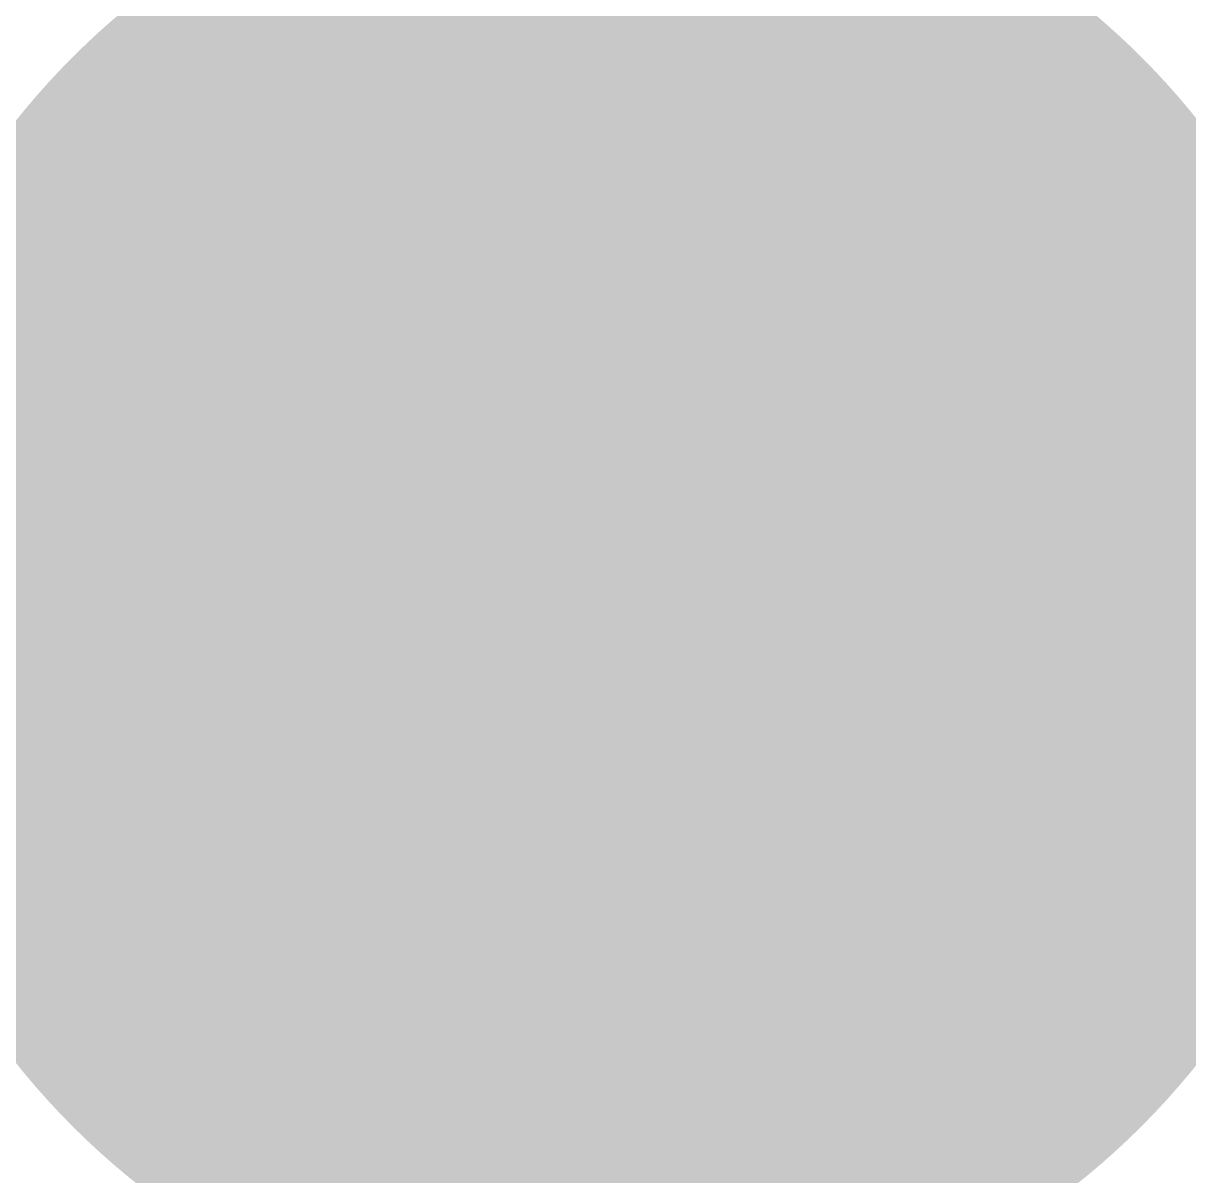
# Model space of a CAD drawing. Header units: inches. Extents: x 22 to 371, y 55 to 284.
# Drawn here: x 72.599 to 73.218, y 147.631 to 148.243 of the extents above; entities that cross this region are included whole.
import ezdxf

# ---------------------------------------------------------------- set-up
doc = ezdxf.new("R2010")
doc.units = ezdxf.units.IN
for name, color, linetype in [('Bottom Layer', 5, 'Continuous'), ('Bottom Solder', 6, 'Continuous'), ('Drill Drawing', 1, 'Continuous'), ('Layer 1', 16, 'Continuous'), ('Layer 2', 76, 'Continuous'), ('Top Layer', 1, 'Continuous'), ('Top Solder', 216, 'Continuous'), ('Via Holes', 16, 'Continuous')]:
    doc.layers.add(name, color=color, linetype=linetype)

msp = doc.modelspace()

# ---------------------------------------------------------------- hatches: boundary and pattern name
at = {"layer": 'Bottom Layer'}
h = msp.add_hatch(color=5, dxfattribs=at)
edge = h.paths.add_edge_path()
edge.add_arc((72.90882, 147.94085), 0.3, 0, 360)
at = {"layer": 'Bottom Solder'}
h = msp.add_hatch(color=6, dxfattribs=at)
edge = h.paths.add_edge_path()
edge.add_arc((72.90882, 147.94085), 0.4016, 0, 360)
at = {"layer": 'Layer 1'}
h = msp.add_hatch(color=16, dxfattribs=at)
edge = h.paths.add_edge_path()
edge.add_arc((72.90882, 147.94085), 0.3, 0, 360)
at = {"layer": 'Layer 2'}
h = msp.add_hatch(color=76, dxfattribs=at)
edge = h.paths.add_edge_path()
edge.add_arc((72.90882, 147.94085), 0.3, 0, 360)
at = {"layer": 'Top Layer'}
h = msp.add_hatch(color=1, dxfattribs=at)
edge = h.paths.add_edge_path()
edge.add_arc((72.90882, 147.94085), 0.3, 0, 360)
at = {"layer": 'Top Solder'}
h = msp.add_hatch(color=216, dxfattribs=at)
edge = h.paths.add_edge_path()
edge.add_arc((72.90882, 147.94085), 0.4016, 0, 360)
at = {"layer": 'Via Holes'}
h = msp.add_hatch(color=7, dxfattribs=at)
edge = h.paths.add_edge_path()
edge.add_arc((72.90882, 147.94085), 0.15, 0, 360)

# ---------------------------------------------------------------- linework, layer by layer
at = {"layer": 'Drill Drawing'}
for points in [[(72.65482, 148.19485, 0.0508, 0.0508, 0), (72.90882, 148.06785, 0.0508, 0.0508, 0)], [(72.65482, 148.19485, 0.0508, 0.0508, 0), (72.78182, 147.94085, 0.0508, 0.0508, 0)], [(72.90882, 148.06785, 0.0508, 0.0508, 0), (73.16282, 148.19485, 0.0508, 0.0508, 0)], [(73.03582, 147.94085, 0.0508, 0.0508, 0), (73.16282, 148.19485, 0.0508, 0.0508, 0)], [(72.65482, 147.68685, 0.0508, 0.0508, 0), (72.78182, 147.94085, 0.0508, 0.0508, 0)], [(73.03582, 147.94085, 0.0508, 0.0508, 0), (73.16282, 147.68685, 0.0508, 0.0508, 0)], [(72.65482, 147.68685, 0.0508, 0.0508, 0), (72.90882, 147.81385, 0.0508, 0.0508, 0)], [(72.90882, 147.81385, 0.0508, 0.0508, 0), (73.16282, 147.68685, 0.0508, 0.0508, 0)]]:
    msp.add_lwpolyline(points, format="xyseb", dxfattribs=at)
for points in [[(72.64212, 148.19485, 0.0254, 0.0254, 1), (72.66752, 148.19485, 0.0254, 0.0254, 1)], [(72.64212, 148.19485, 0.0254, 0.0254, 1), (72.66752, 148.19485, 0.0254, 0.0254, 1)], [(73.15012, 148.19485, 0.0254, 0.0254, 1), (73.17552, 148.19485, 0.0254, 0.0254, 1)], [(73.15012, 148.19485, 0.0254, 0.0254, 1), (73.17552, 148.19485, 0.0254, 0.0254, 1)], [(72.89612, 148.06785, 0.0254, 0.0254, 1), (72.92152, 148.06785, 0.0254, 0.0254, 1)], [(72.89612, 148.06785, 0.0254, 0.0254, 1), (72.92152, 148.06785, 0.0254, 0.0254, 1)], [(72.76912, 147.94085, 0.0254, 0.0254, 1), (72.79452, 147.94085, 0.0254, 0.0254, 1)], [(72.76912, 147.94085, 0.0254, 0.0254, 1), (72.79452, 147.94085, 0.0254, 0.0254, 1)], [(73.02312, 147.94085, 0.0254, 0.0254, 1), (73.04852, 147.94085, 0.0254, 0.0254, 1)], [(73.02312, 147.94085, 0.0254, 0.0254, 1), (73.04852, 147.94085, 0.0254, 0.0254, 1)], [(72.89612, 147.81385, 0.0254, 0.0254, 1), (72.92152, 147.81385, 0.0254, 0.0254, 1)], [(72.89612, 147.81385, 0.0254, 0.0254, 1), (72.92152, 147.81385, 0.0254, 0.0254, 1)], [(72.64212, 147.68685, 0.0254, 0.0254, 1), (72.66752, 147.68685, 0.0254, 0.0254, 1)], [(72.64212, 147.68685, 0.0254, 0.0254, 1), (72.66752, 147.68685, 0.0254, 0.0254, 1)], [(73.15012, 147.68685, 0.0254, 0.0254, 1), (73.17552, 147.68685, 0.0254, 0.0254, 1)], [(73.15012, 147.68685, 0.0254, 0.0254, 1), (73.17552, 147.68685, 0.0254, 0.0254, 1)]]:
    msp.add_lwpolyline(points, format="xyseb", close=True, dxfattribs=at)
at = {"layer": 'Top Layer'}
msp.add_lwpolyline([(72.90882, 145.8468, 0.381, 0.381, 0), (72.90882, 147.94085, 0.381, 0.381, 0)], format="xyseb", dxfattribs=at)
msp.add_lwpolyline([(72.81357, 147.94085, 0.1905, 0.1905, 1), (73.00407, 147.94085, 0.1905, 0.1905, 1)], format="xyseb", close=True, dxfattribs=at)

doc.saveas('drawing.dxf')
